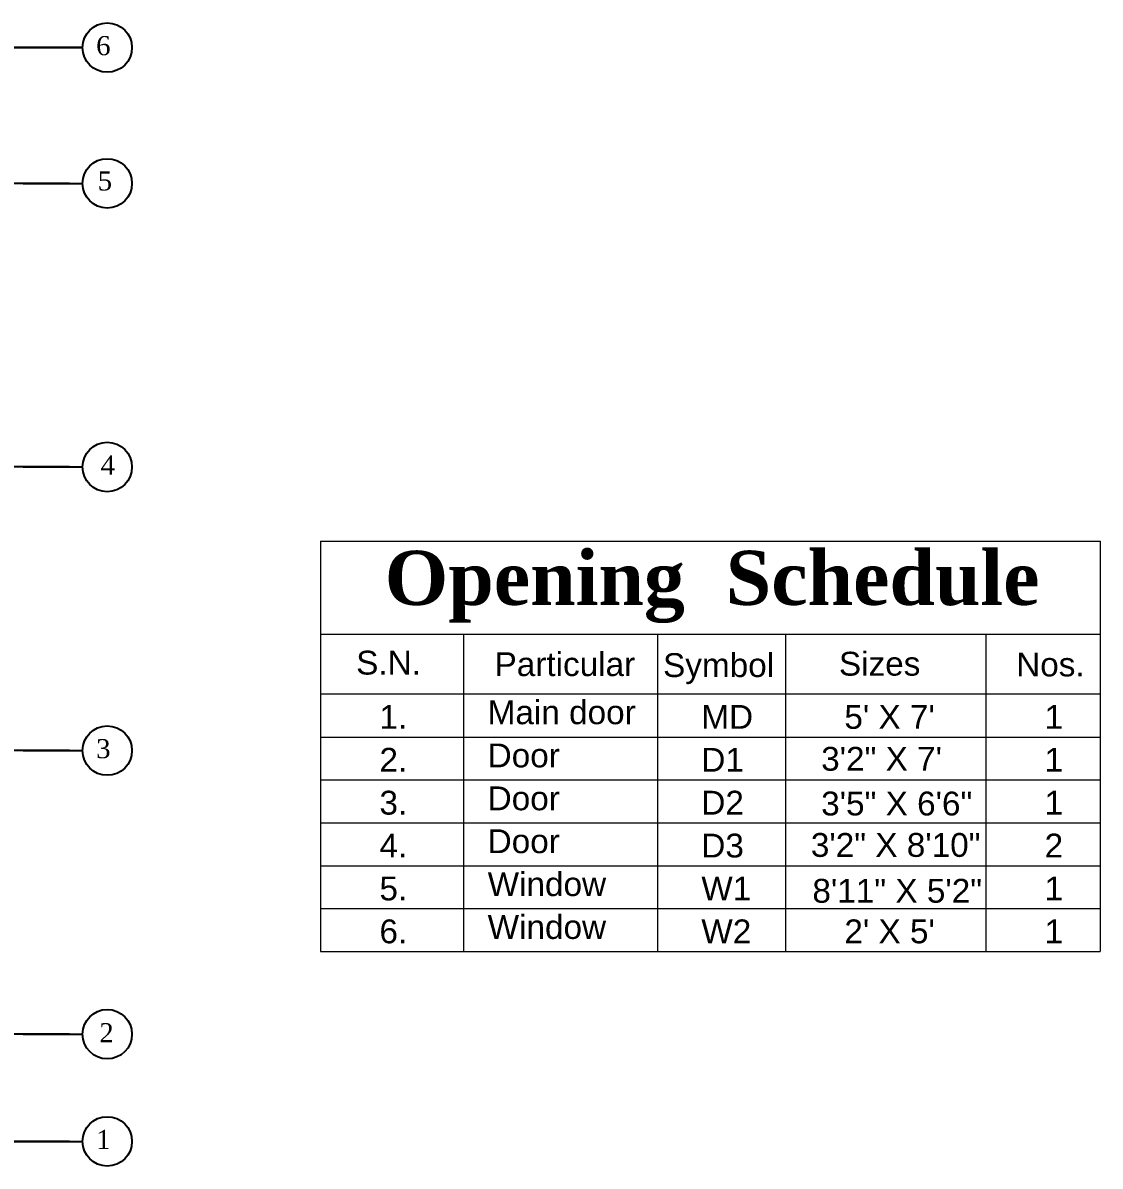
# Model space of a CAD drawing. Header units: inches. Extents: x -6800 to 96653, y -25814 to 17379.
# Drawn here: x 58032.3 to 58484.2, y 9946.5 to 10426.2 of the extents above; entities that cross this region are included whole.
import ezdxf

# ---------------------------------------------------------------- set-up
doc = ezdxf.new("R2010")
doc.units = ezdxf.units.IN
doc.header["$MEASUREMENT"] = 0
doc.linetypes.add('CENTER2', pattern=[28.575, 19.05, -3.175, 3.175, -3.175])
doc.layers.add('grid', color=251, linetype='Continuous')
doc.layers.add('text', color=31, linetype='Continuous', lineweight=13)
doc.styles.get("Standard").update_dxf_attribs({"font": 'arial.ttf'})

msp = doc.modelspace()

# ---------------------------------------------------------------- linework, layer by layer
at = {"layer": 'grid', "linetype": 'CENTER2', "ltscale": 8, "transparency": 33554585}
for p, q in [((57112.48, 10415.87), (58057.34, 10415.87)), ((58057.34, 10415.87), (57112.48, 10415.87)), ((58051.84, 10358.87), (57112.48, 10358.87)), ((57117.98, 10358.87), (58057.34, 10358.87)), ((58051.84, 10239.87), (57112.48, 10239.87)), ((57117.98, 10239.87), (58057.34, 10239.87)), ((58051.84, 10120.87), (57112.48, 10120.87)), ((57117.98, 10120.87), (58057.34, 10120.87)), ((58051.84, 10001.87), (57112.48, 10001.87)), ((57117.98, 10001.87), (58057.34, 10001.87))]:
    msp.add_line(p, q, dxfattribs=at)
at = {"layer": 'grid', "linetype": 'CENTER2', "ltscale": 10, "transparency": 33554585}
for p, q in [((58051.84, 9956.87), (57112.48, 9956.87)), ((57117.98, 9956.87), (58057.34, 9956.87))]:
    msp.add_line(p, q, dxfattribs=at)
at = {"layer": 'grid', "ltscale": 10, "transparency": 33554687}
for centre in [(58067.7, 10415.87), (58067.7, 10358.87), (58067.7, 10239.87), (58067.7, 10120.87), (58067.7, 10001.87), (58067.7, 9956.87)]:
    msp.add_circle(centre, 10.37, dxfattribs=at)
at = {"layer": 'text', "transparency": 33554687}
for p, q in [((58157.16, 10208.68), (58484.18, 10208.68)), ((58157.16, 10208.68), (58157.16, 10036.57)), ((58484.18, 10208.68), (58484.18, 10036.57)), ((58157.16, 10169.68), (58484.18, 10169.68)), ((58217.16, 10169.68), (58217.16, 10036.57)), ((58298.5, 10169.68), (58298.5, 10036.57)), ((58352.18, 10169.68), (58352.18, 10036.57)), ((58436.18, 10169.68), (58436.18, 10036.57)), ((58484.18, 10169.68), (58484.18, 10036.57)), ((58157.16, 10144.68), (58484.18, 10144.68)), ((58157.16, 10126.57), (58484.18, 10126.57)), ((58157.16, 10108.57), (58484.18, 10108.57)), ((58157.16, 10090.57), (58484.18, 10090.57)), ((58157.16, 10072.57), (58484.18, 10072.57)), ((58157.16, 10054.57), (58484.18, 10054.57)), ((58157.16, 10036.57), (58484.18, 10036.57))]:
    msp.add_line(p, q, dxfattribs=at)

# ---------------------------------------------------------------- texts
at = {"ltscale": 10, "transparency": 33554687, "char_height": 8, "attachment_point": 3}
for s, insert in [('{\\fTimes New Roman|b0|i0|c0|p18;6}', (58069.08, 10420.69)), ('{\\fTimes New Roman|b0|i0|c0|p18;5}', (58069.73, 10363.91)), ('{\\fTimes New Roman|b0|i0|c0|p18;4}', (58070.94, 10244.69)), ('{\\fTimes New Roman|b0|i0|c0|p18;3}', (58069.08, 10125.69)), ('{\\fTimes New Roman|b0|i0|c0|p18;2}', (58070.4, 10006.5)), ('{\\fTimes New Roman|b0|i0|c0|p18;1}', (58069.08, 9961.69))]:
    msp.add_mtext_dynamic_manual_height_columns(s, width=30.4497, gutter_width=1, heights=[0], dxfattribs=dict(at, insert=insert))
at = {"layer": 'text', "transparency": 33554651, "insert": (58321.4, 10189.54), "char_height": 22.729, "attachment_point": 5}
msp.add_mtext_dynamic_manual_height_columns('{\\fTimes New Roman|b1|i0|c0|p18;Opening  Schedule}', width=741.1261, gutter_width=1, heights=[0], dxfattribs=at)
at = {"layer": 'text', "transparency": 33554687, "char_height": 10, "attachment_point": 1}
for s, width, insert in [('S.N.', 45.0325, (58172.12, 10162.77)), ('Particular', 81.3399, (58230.16, 10162.13)), ('Symbol', 45.0325, (58300.84, 10161.74)), ('Sizes', 45.0325, (58374.61, 10162.32)), ('Nos.', 45.0325, (58448.96, 10162.01)), ('Main door', 81.3399, (58227.26, 10141.95)), ('1.', 60, (58181.87, 10140.01)), ('MD', 60, (58316.89, 10140.01)), ("5' X 7'", 60, (58376.89, 10140.01)), ('1', 60, (58460.89, 10140.01)), ('Door', 81.3399, (58227.26, 10123.84)), ('3\'2" X 7\'', 60, (58367.16, 10122.42)), ('2.', 60, (58181.87, 10122.01)), ('D1', 60, (58316.89, 10122.01)), ('1', 60, (58460.89, 10122.01)), ('3.', 60, (58181.87, 10104.01)), ('Door', 81.3399, (58227.26, 10105.84)), ('D2', 60, (58316.89, 10104.01)), ('3\'5" X 6\'6"', 65.4895, (58367.16, 10103.66)), ('1', 60, (58460.89, 10104.01)), ('4.', 60, (58181.87, 10086.01)), ('Door', 81.3399, (58227.26, 10087.84)), ('D3', 60, (58316.89, 10086.01)), ('3\'2" X 8\'10"', 74.8286, (58362.83, 10086.28)), ('2', 60, (58460.89, 10086.01)), ('Window', 81.3399, (58227.26, 10069.84)), ('5.', 60, (58181.87, 10068.01)), ('W1', 60, (58316.89, 10068.01)), ('8\'11" X 5\'2"', 78.1169, (58363.48, 10067.04)), ('1', 60, (58460.89, 10068.01)), ('Window', 81.3399, (58227.26, 10051.84)), ('6.', 60, (58181.87, 10050.01)), ('W2', 60, (58316.89, 10050.01)), ("2' X 5'", 60, (58376.89, 10050.01)), ('1', 60, (58460.89, 10050.01))]:
    msp.add_mtext_dynamic_manual_height_columns(s, width=width, gutter_width=1, heights=[0], dxfattribs=dict(at, insert=insert))

doc.saveas('drawing.dxf')
